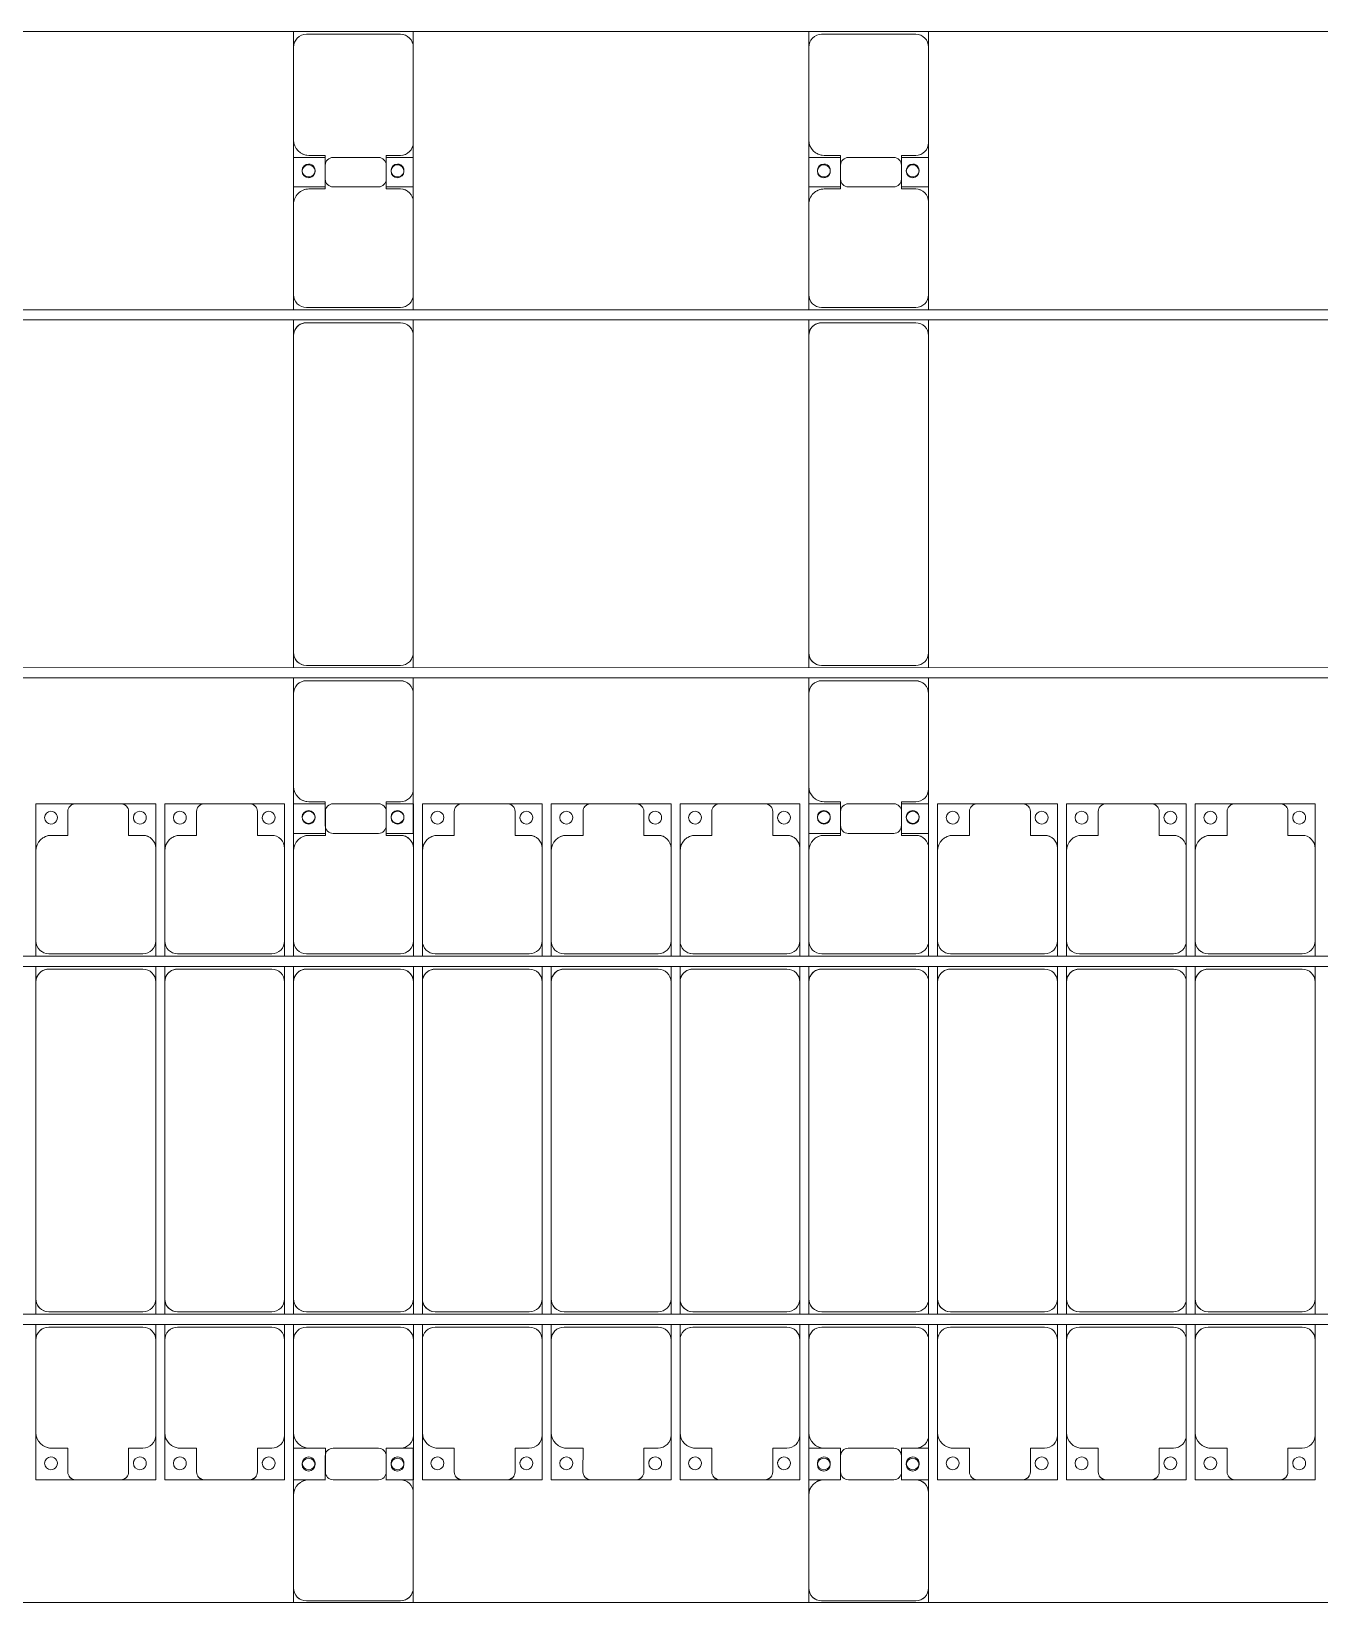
# Model space of a CAD drawing. Header units: millimetres. Extents: x -147246 to 112336, y -213734 to -86506.
# Drawn here: x -39365 to -34365, y -133335 to -127235 of the extents above; entities that cross this region are included whole.
import ezdxf

# ---------------------------------------------------------------- set-up
doc = ezdxf.new("R2010")
doc.units = ezdxf.units.MM
doc.layers.add('A-GENM', color=13, linetype='Continuous', lineweight=9)
doc.layers.add('S-BEAM', color=12, linetype='Continuous', lineweight=9)

# ---------------------------------------------------------------- blocks, each defined once
blk = doc.blocks.new('Dải phao đi lại kèm đỡ invester - DẢI PHAO ĐI LẠI-14853-BỐ TRÍ KHUNG KẾT CẤU BÈ PIN 05')
at = {"layer": 'A-GENM', "color": 7}
for p, q in [((100758.4, 1312.2), (100911.8, 1312.2)), ((100758.4, 1129.7), (100758.4, 1312.2)), ((100881.8, 1282.2), (100881.8, 1189.7)), ((101088.2, 1312.2), (100911.8, 1312.2)), ((101088.2, 1312.2), (101223.4, 1312.2)), ((101118.2, 1189.7), (101118.2, 1282.2)), ((101223.4, 1312.2), (101223.4, 1139.7)), ((101258.4, 1312.2), (101411.8, 1312.2)), ((101258.4, 1129.7), (101258.4, 1312.2)), ((101381.8, 1282.2), (101381.8, 1189.7)), ((101588.2, 1312.2), (101411.8, 1312.2)), ((101588.2, 1312.2), (101723.4, 1312.2)), ((101618.2, 1189.7), (101618.2, 1282.2)), ((101723.4, 1312.2), (101723.4, 1139.7)), ((101758.4, 1312.2), (101881.6, 1312.2)), ((101758.4, 1129.7), (101758.4, 1312.2)), ((101881.8, 1282.2), (101881.8, 1189.7)), ((102088.2, 1312.2), (101911.8, 1312.2)), ((102118, 1312.2), (102223.4, 1312.2)), ((102118.2, 1189.7), (102118.2, 1282.2)), ((102223.4, 1312.2), (102223.4, 1139.7)), ((102258.4, 1312.2), (102411.8, 1312.2)), ((102258.4, 1129.7), (102258.4, 1312.2)), ((102381.8, 1282.2), (102381.8, 1189.7)), ((102588.2, 1312.2), (102411.8, 1312.2)), ((102588.2, 1312.2), (102723.4, 1312.2)), ((102618.2, 1189.7), (102618.2, 1282.2)), ((102723.4, 1312.2), (102723.4, 1139.7)), ((102758.4, 1312.2), (102911.8, 1312.2)), ((102758.4, 1129.7), (102758.4, 1312.2)), ((102881.8, 1282.2), (102881.8, 1189.7)), ((103088.2, 1312.2), (102911.8, 1312.2)), ((103088.2, 1312.2), (103223.4, 1312.2)), ((103118.2, 1189.7), (103118.2, 1282.2)), ((103223.4, 1312.2), (103223.4, 1139.7)), ((103258.4, 1312.2), (103411.8, 1312.2)), ((103258.4, 1129.7), (103258.4, 1312.2)), ((103381.8, 1282.2), (103381.8, 1189.7)), ((103588.2, 1312.2), (103411.8, 1312.2)), ((103588.2, 1312.2), (103723.4, 1312.2)), ((103618.2, 1189.7), (103618.2, 1282.2)), ((103723.4, 1312.2), (103723.4, 1139.7)), ((103758.4, 1312.2), (103881.6, 1312.2)), ((103758.4, 1129.7), (103758.4, 1312.2)), ((103881.8, 1282.2), (103881.8, 1189.7)), ((104088.2, 1312.2), (103911.8, 1312.2)), ((104118, 1312.2), (104223.4, 1312.2)), ((104118.2, 1189.7), (104118.2, 1282.2)), ((104223.4, 1312.2), (104223.4, 1139.7)), ((104258.4, 1312.2), (104411.8, 1312.2)), ((104258.4, 1129.7), (104258.4, 1312.2)), ((104381.8, 1282.2), (104381.8, 1189.7)), ((104588.2, 1312.2), (104411.8, 1312.2)), ((104588.2, 1312.2), (104723.4, 1312.2)), ((104618.2, 1189.7), (104618.2, 1282.2)), ((104723.4, 1312.2), (104723.4, 1139.7)), ((104758.4, 1312.2), (104911.8, 1312.2)), ((104758.4, 1129.7), (104758.4, 1312.2)), ((104881.8, 1282.2), (104881.8, 1189.7)), ((105088.2, 1312.2), (104911.8, 1312.2)), ((105088.2, 1312.2), (105223.4, 1312.2)), ((105118.2, 1189.7), (105118.2, 1282.2)), ((105223.4, 1312.2), (105223.4, 1139.7)), ((105258.4, 1312.2), (105411.8, 1312.2)), ((105258.4, 1129.7), (105258.4, 1312.2)), ((105381.8, 1282.2), (105381.8, 1189.7)), ((105588.2, 1312.2), (105411.8, 1312.2)), ((105588.2, 1312.2), (105723.4, 1312.2)), ((105618.2, 1189.7), (105618.2, 1282.2)), ((105723.4, 1312.2), (105723.4, 1139.7)), ((100881.8, 1189.7), (100818.4, 1189.7)), ((101173.4, 1189.7), (101118.2, 1189.7)), ((101381.8, 1189.7), (101318.4, 1189.7)), ((101673.4, 1189.7), (101618.2, 1189.7)), ((101881.8, 1189.7), (101818.4, 1189.7)), ((102173.4, 1189.7), (102118.2, 1189.7)), ((102381.8, 1189.7), (102318.4, 1189.7)), ((102673.4, 1189.7), (102618.2, 1189.7)), ((102881.8, 1189.7), (102818.4, 1189.7)), ((103173.4, 1189.7), (103118.2, 1189.7)), ((103381.8, 1189.7), (103318.4, 1189.7)), ((103673.4, 1189.7), (103618.2, 1189.7)), ((103881.8, 1189.7), (103818.4, 1189.7)), ((104173.4, 1189.7), (104118.2, 1189.7)), ((104381.8, 1189.7), (104318.4, 1189.7)), ((104673.4, 1189.7), (104618.2, 1189.7)), ((104881.8, 1189.7), (104818.4, 1189.7)), ((105173.4, 1189.7), (105118.2, 1189.7)), ((105381.8, 1189.7), (105318.4, 1189.7)), ((105673.4, 1189.7), (105618.2, 1189.7)), ((100758.4, 1129.7), (100758.4, 779.7)), ((101223.4, 779.7), (101223.4, 1139.7)), ((101258.4, 1129.7), (101258.4, 779.7)), ((101723.4, 779.7), (101723.4, 1139.7)), ((101758.4, 1129.7), (101758.4, 779.7)), ((102223.4, 779.7), (102223.4, 1139.7)), ((102258.4, 1129.7), (102258.4, 779.7)), ((102723.4, 779.7), (102723.4, 1139.7)), ((102758.4, 1129.7), (102758.4, 779.7)), ((103223.4, 779.7), (103223.4, 1139.7)), ((103258.4, 1129.7), (103258.4, 779.7)), ((103723.4, 779.7), (103723.4, 1139.7)), ((103758.4, 1129.7), (103758.4, 779.7)), ((104223.4, 779.7), (104223.4, 1139.7)), ((104258.4, 1129.7), (104258.4, 779.7)), ((104723.4, 779.7), (104723.4, 1139.7)), ((104758.4, 1129.7), (104758.4, 779.7)), ((105223.4, 779.7), (105223.4, 1139.7)), ((105258.4, 1129.7), (105258.4, 779.7)), ((105723.4, 779.7), (105723.4, 1139.7)), ((100758.4, 720.8), (100758.4, 779.7)), ((101223.4, 779.7), (101223.4, 720.8)), ((101258.4, 720.8), (101258.4, 779.7)), ((101723.4, 779.7), (101723.4, 720.8)), ((101758.4, 720.8), (101758.4, 779.7)), ((102223.4, 779.7), (102223.4, 720.8)), ((102258.4, 720.8), (102258.4, 779.7)), ((102723.4, 779.7), (102723.4, 720.8)), ((102758.4, 720.8), (102758.4, 779.7)), ((103223.4, 779.7), (103223.4, 720.8)), ((103258.4, 720.8), (103258.4, 779.7)), ((103723.4, 779.7), (103723.4, 720.8)), ((103758.4, 720.8), (103758.4, 779.7)), ((104223.4, 779.7), (104223.4, 720.8)), ((104258.4, 720.8), (104258.4, 779.7)), ((104723.4, 779.7), (104723.4, 720.8)), ((104758.4, 720.8), (104758.4, 779.7)), ((105223.4, 779.7), (105223.4, 720.8)), ((105258.4, 720.8), (105258.4, 779.7)), ((105723.4, 779.7), (105723.4, 720.8)), ((100758.4, 620.3), (100758.4, 680.8)), ((100808.4, 729.7), (101173.4, 729.7)), ((101223.4, 680.8), (101223.4, 620.3)), ((101258.4, 620.3), (101258.4, 680.8)), ((101308.4, 729.7), (101673.4, 729.7)), ((101723.4, 680.8), (101723.4, 620.3)), ((101758.4, 620.3), (101758.4, 680.8)), ((101808.4, 729.7), (102173.4, 729.7)), ((102223.4, 680.8), (102223.4, 620.3)), ((102258.4, 620.3), (102258.4, 680.8)), ((102308.4, 729.7), (102673.4, 729.7)), ((102723.4, 680.8), (102723.4, 620.3)), ((102758.4, 620.3), (102758.4, 680.8)), ((102808.4, 729.7), (103173.4, 729.7)), ((103223.4, 680.8), (103223.4, 620.3)), ((103258.4, 620.3), (103258.4, 680.8)), ((103308.4, 729.7), (103673.4, 729.7)), ((103723.4, 680.8), (103723.4, 620.3)), ((103758.4, 620.3), (103758.4, 680.8)), ((103808.4, 729.7), (104173.4, 729.7)), ((104223.4, 680.8), (104223.4, 620.3)), ((104258.4, 620.3), (104258.4, 680.8)), ((104308.4, 729.7), (104673.4, 729.7)), ((104723.4, 680.8), (104723.4, 620.3)), ((104758.4, 620.3), (104758.4, 680.8)), ((104808.4, 729.7), (105173.4, 729.7)), ((105223.4, 680.8), (105223.4, 620.3)), ((105258.4, 620.3), (105258.4, 680.8)), ((105308.4, 729.7), (105673.4, 729.7)), ((105723.4, 680.8), (105723.4, 620.3)), ((100758.4, 620.3), (100758.4, -610.3)), ((101173.4, 670.3), (100808.4, 670.3)), ((101223.4, -610.3), (101223.4, 620.3)), ((101258.4, 620.3), (101258.4, -610.3)), ((101673.4, 670.3), (101308.4, 670.3)), ((101723.4, -610.3), (101723.4, 620.3)), ((101758.4, 620.3), (101758.4, -610.3)), ((102173.4, 670.3), (101808.4, 670.3)), ((102223.4, -610.3), (102223.4, 620.3)), ((102258.4, 620.3), (102258.4, -610.3)), ((102673.4, 670.3), (102308.4, 670.3)), ((102723.4, -610.3), (102723.4, 620.3)), ((102758.4, 620.3), (102758.4, -610.3)), ((103173.4, 670.3), (102808.4, 670.3)), ((103223.4, -610.3), (103223.4, 620.3)), ((103258.4, 620.3), (103258.4, -610.3)), ((103673.4, 670.3), (103308.4, 670.3)), ((103723.4, -610.3), (103723.4, 620.3)), ((103758.4, 620.3), (103758.4, -610.3)), ((104173.4, 670.3), (103808.4, 670.3)), ((104223.4, -610.3), (104223.4, 620.3)), ((104258.4, 620.3), (104258.4, -610.3)), ((104673.4, 670.3), (104308.4, 670.3)), ((104723.4, -610.3), (104723.4, 620.3)), ((104758.4, 620.3), (104758.4, -610.3)), ((105173.4, 670.3), (104808.4, 670.3)), ((105223.4, -610.3), (105223.4, 620.3)), ((105258.4, 620.3), (105258.4, -610.3)), ((105673.4, 670.3), (105308.4, 670.3)), ((105723.4, -610.3), (105723.4, 620.3)), ((100758.4, -669.2), (100758.4, -610.3)), ((100808.4, -660.3), (101173.4, -660.3)), ((101223.4, -610.3), (101223.4, -669.2)), ((101258.4, -669.2), (101258.4, -610.3)), ((101308.4, -660.3), (101673.4, -660.3)), ((101723.4, -610.3), (101723.4, -669.2)), ((101758.4, -669.2), (101758.4, -610.3)), ((101808.4, -660.3), (102173.4, -660.3)), ((102223.4, -610.3), (102223.4, -669.2)), ((102258.4, -669.2), (102258.4, -610.3)), ((102308.4, -660.3), (102673.4, -660.3)), ((102723.4, -610.3), (102723.4, -669.2)), ((102758.4, -669.2), (102758.4, -610.3)), ((102808.4, -660.3), (103173.4, -660.3)), ((103223.4, -610.3), (103223.4, -669.2)), ((103258.4, -669.2), (103258.4, -610.3)), ((103308.4, -660.3), (103673.4, -660.3)), ((103723.4, -610.3), (103723.4, -669.2)), ((103758.4, -669.2), (103758.4, -610.3)), ((103808.4, -660.3), (104173.4, -660.3)), ((104223.4, -610.3), (104223.4, -669.2)), ((104258.4, -669.2), (104258.4, -610.3)), ((104308.4, -660.3), (104673.4, -660.3)), ((104723.4, -610.3), (104723.4, -669.2)), ((104758.4, -669.2), (104758.4, -610.3)), ((104808.4, -660.3), (105173.4, -660.3)), ((105223.4, -610.3), (105223.4, -669.2)), ((105258.4, -669.2), (105258.4, -610.3)), ((105308.4, -660.3), (105673.4, -660.3)), ((105723.4, -610.3), (105723.4, -669.2)), ((100758.4, -769.7), (100758.4, -709.2)), ((101173.4, -719.7), (100808.4, -719.7)), ((101223.4, -709.2), (101223.4, -769.7)), ((101258.4, -769.7), (101258.4, -709.2)), ((101673.4, -719.7), (101308.4, -719.7)), ((101723.4, -709.2), (101723.4, -769.7)), ((101758.4, -769.7), (101758.4, -709.2)), ((102173.4, -719.7), (101808.4, -719.7)), ((102223.4, -709.2), (102223.4, -769.7)), ((102258.4, -769.7), (102258.4, -709.2)), ((102673.4, -719.7), (102308.4, -719.7)), ((102723.4, -709.2), (102723.4, -769.7)), ((102758.4, -769.7), (102758.4, -709.2)), ((103173.4, -719.7), (102808.4, -719.7)), ((103223.4, -709.2), (103223.4, -769.7)), ((103258.4, -769.7), (103258.4, -709.2)), ((103673.4, -719.7), (103308.4, -719.7)), ((103723.4, -709.2), (103723.4, -769.7)), ((103758.4, -769.7), (103758.4, -709.2)), ((104173.4, -719.7), (103808.4, -719.7)), ((104223.4, -709.2), (104223.4, -769.7)), ((104258.4, -769.7), (104258.4, -709.2)), ((104673.4, -719.7), (104308.4, -719.7)), ((104723.4, -709.2), (104723.4, -769.7)), ((104758.4, -769.7), (104758.4, -709.2)), ((105173.4, -719.7), (104808.4, -719.7)), ((105223.4, -709.2), (105223.4, -769.7)), ((105258.4, -769.7), (105258.4, -709.2)), ((105673.4, -719.7), (105308.4, -719.7)), ((105723.4, -709.2), (105723.4, -769.7)), ((100758.4, -769.7), (100758.4, -1129.7)), ((101223.4, -1139.7), (101223.4, -769.7)), ((101258.4, -769.7), (101258.4, -1129.7)), ((101723.4, -1139.7), (101723.4, -769.7)), ((101758.4, -769.7), (101758.4, -1129.7)), ((102223.4, -1139.7), (102223.4, -769.7)), ((102258.4, -769.7), (102258.4, -1129.7)), ((102723.4, -1139.7), (102723.4, -769.7)), ((102758.4, -769.7), (102758.4, -1129.7)), ((103223.4, -1139.7), (103223.4, -769.7)), ((103258.4, -769.7), (103258.4, -1129.7)), ((103723.4, -1139.7), (103723.4, -769.7)), ((103758.4, -769.7), (103758.4, -1129.7)), ((104223.4, -1139.7), (104223.4, -769.7)), ((104258.4, -769.7), (104258.4, -1129.7)), ((104723.4, -1139.7), (104723.4, -769.7)), ((104758.4, -769.7), (104758.4, -1129.7)), ((105223.4, -1139.7), (105223.4, -769.7)), ((105258.4, -769.7), (105258.4, -1129.7)), ((105723.4, -1139.7), (105723.4, -769.7)), ((100758.4, -1312.2), (100758.4, -1129.7)), ((101223.4, -1139.7), (101223.4, -1312.2)), ((101258.4, -1312.2), (101258.4, -1129.7)), ((101723.4, -1139.7), (101723.4, -1312.2)), ((101758.4, -1312.2), (101758.4, -1129.7)), ((102223.4, -1139.7), (102223.4, -1312.2)), ((102258.4, -1312.2), (102258.4, -1129.7)), ((102723.4, -1139.7), (102723.4, -1312.2)), ((102758.4, -1312.2), (102758.4, -1129.7)), ((103223.4, -1139.7), (103223.4, -1312.2)), ((103258.4, -1312.2), (103258.4, -1129.7)), ((103723.4, -1139.7), (103723.4, -1312.2)), ((103758.4, -1312.2), (103758.4, -1129.7)), ((104223.4, -1139.7), (104223.4, -1312.2)), ((104258.4, -1312.2), (104258.4, -1129.7)), ((104723.4, -1139.7), (104723.4, -1312.2)), ((104758.4, -1312.2), (104758.4, -1129.7)), ((105223.4, -1139.7), (105223.4, -1312.2)), ((105258.4, -1312.2), (105258.4, -1129.7)), ((105723.4, -1139.7), (105723.4, -1312.2)), ((100818.4, -1189.7), (100881.8, -1189.7)), ((100881.8, -1189.7), (100881.8, -1282.2)), ((101118.2, -1282.2), (101118.2, -1189.7)), ((101118.2, -1189.7), (101173.4, -1189.7)), ((101318.4, -1189.7), (101381.8, -1189.7)), ((101381.8, -1189.7), (101381.8, -1282.2)), ((101618.2, -1282.2), (101618.2, -1189.7)), ((101618.2, -1189.7), (101673.4, -1189.7)), ((101818.4, -1189.7), (101881.8, -1189.7)), ((101881.8, -1189.7), (101881.8, -1282.2)), ((102118.2, -1282.2), (102118.2, -1189.7)), ((102118.2, -1189.7), (102173.4, -1189.7)), ((102318.4, -1189.7), (102381.8, -1189.7)), ((102381.8, -1189.7), (102381.8, -1282.2)), ((102618.2, -1282.2), (102618.2, -1189.7)), ((102618.2, -1189.7), (102673.4, -1189.7)), ((102818.4, -1189.7), (102881.8, -1189.7)), ((102881.8, -1189.7), (102881.8, -1282.2)), ((103118.2, -1282.2), (103118.2, -1189.7)), ((103118.2, -1189.7), (103173.4, -1189.7)), ((103318.4, -1189.7), (103381.8, -1189.7)), ((103381.8, -1189.7), (103381.8, -1282.2)), ((103618.2, -1282.2), (103618.2, -1189.7)), ((103618.2, -1189.7), (103673.4, -1189.7)), ((103818.4, -1189.7), (103881.8, -1189.7)), ((103881.8, -1189.7), (103881.8, -1282.2)), ((104118.2, -1282.2), (104118.2, -1189.7)), ((104118.2, -1189.7), (104173.4, -1189.7)), ((104318.4, -1189.7), (104381.8, -1189.7)), ((104381.8, -1189.7), (104381.8, -1282.2)), ((104618.2, -1282.2), (104618.2, -1189.7)), ((104618.2, -1189.7), (104673.4, -1189.7)), ((104818.4, -1189.7), (104881.8, -1189.7)), ((104881.8, -1189.7), (104881.8, -1282.2)), ((105118.2, -1282.2), (105118.2, -1189.7)), ((105118.2, -1189.7), (105173.4, -1189.7)), ((105318.4, -1189.7), (105381.8, -1189.7)), ((105381.8, -1189.7), (105381.8, -1282.2)), ((105618.2, -1282.2), (105618.2, -1189.7)), ((105618.2, -1189.7), (105673.4, -1189.7)), ((100911.8, -1312.2), (100758.4, -1312.2)), ((100911.8, -1312.2), (101088.2, -1312.2)), ((101223.4, -1312.2), (101088.2, -1312.2)), ((101411.8, -1312.2), (101258.4, -1312.2)), ((101411.8, -1312.2), (101588.2, -1312.2)), ((101723.4, -1312.2), (101588.2, -1312.2)), ((101881.7, -1312.2), (101758.4, -1312.2)), ((101911.8, -1312.2), (102088.2, -1312.2)), ((102223.4, -1312.2), (102117.1, -1312.2)), ((102411.8, -1312.2), (102258.4, -1312.2)), ((102411.8, -1312.2), (102588.2, -1312.2)), ((102723.4, -1312.2), (102588.2, -1312.2)), ((102911.8, -1312.2), (102758.4, -1312.2)), ((102911.8, -1312.2), (103088.2, -1312.2)), ((103223.4, -1312.2), (103088.2, -1312.2)), ((103411.8, -1312.2), (103258.4, -1312.2)), ((103411.8, -1312.2), (103588.2, -1312.2)), ((103723.4, -1312.2), (103588.2, -1312.2)), ((103881.7, -1312.2), (103758.4, -1312.2)), ((103911.8, -1312.2), (104088.2, -1312.2)), ((104223.4, -1312.2), (104117.1, -1312.2)), ((104411.8, -1312.2), (104258.4, -1312.2)), ((104411.8, -1312.2), (104588.2, -1312.2)), ((104723.4, -1312.2), (104588.2, -1312.2)), ((104911.8, -1312.2), (104758.4, -1312.2)), ((104911.8, -1312.2), (105088.2, -1312.2)), ((105223.4, -1312.2), (105088.2, -1312.2)), ((105411.8, -1312.2), (105258.4, -1312.2)), ((105411.8, -1312.2), (105588.2, -1312.2)), ((105723.4, -1312.2), (105588.2, -1312.2))]:
    blk.add_line(p, q, dxfattribs=at)
for centre, radius, start, end in [((100816.8, 1258.6), 25, 90, 270), ((100816.8, 1258.6), 25, 270, 90), ((100911.8, 1282.2), 30, 90, 180), ((100911.8, 1282.2), 30, 90, 150), ((101088.2, 1282.2), 30, 0, 90), ((101088.2, 1282.2), 30, 30, 90), ((101161.8, 1258.6), 25, 90, 270), ((101161.8, 1258.6), 25, 270, 90), ((101316.8, 1258.6), 25, 90, 270), ((101316.8, 1258.6), 25, 270, 90), ((101411.8, 1282.2), 30, 90, 180), ((101411.8, 1282.2), 30, 90, 150), ((101588.2, 1282.2), 30, 0, 90), ((101588.2, 1282.2), 30, 30, 90), ((101661.8, 1258.6), 25, 90, 270), ((101661.8, 1258.6), 25, 270, 90), ((101816.8, 1258.6), 25, 90, 270), ((101816.8, 1258.6), 25, 270, 90), ((101911.8, 1282.2), 30, 90, 180), ((102088.2, 1282.2), 30, 0, 90), ((102161.8, 1258.6), 25, 90, 270), ((102161.8, 1258.6), 25, 270, 90), ((102316.8, 1258.6), 25, 90, 270), ((102316.8, 1258.6), 25, 270, 90), ((102411.8, 1282.2), 30, 90, 180), ((102411.8, 1282.2), 30, 90, 150), ((102588.2, 1282.2), 30, 0, 90), ((102588.2, 1282.2), 30, 30, 90), ((102661.8, 1258.6), 25, 90, 270), ((102661.8, 1258.6), 25, 270, 90), ((102816.8, 1258.6), 25, 90, 270), ((102816.8, 1258.6), 25, 270, 90), ((102911.8, 1282.2), 30, 90, 180), ((102911.8, 1282.2), 30, 90, 150), ((103088.2, 1282.2), 30, 0, 90), ((103088.2, 1282.2), 30, 30, 90), ((103161.8, 1258.6), 25, 90, 270), ((103161.8, 1258.6), 25, 270, 90), ((103316.8, 1258.6), 25, 90, 270), ((103316.8, 1258.6), 25, 270, 90), ((103411.8, 1282.2), 30, 90, 180), ((103411.8, 1282.2), 30, 90, 150), ((103588.2, 1282.2), 30, 0, 90), ((103588.2, 1282.2), 30, 30, 90), ((103661.8, 1258.6), 25, 90, 270), ((103661.8, 1258.6), 25, 270, 90), ((103816.8, 1258.6), 25, 90, 270), ((103816.8, 1258.6), 25, 270, 90), ((103911.8, 1282.2), 30, 90, 180), ((104088.2, 1282.2), 30, 0, 90), ((104161.8, 1258.6), 25, 90, 270), ((104161.8, 1258.6), 25, 270, 90), ((104316.8, 1258.6), 25, 90, 270), ((104316.8, 1258.6), 25, 270, 90), ((104411.8, 1282.2), 30, 90, 180), ((104411.8, 1282.2), 30, 90, 150), ((104588.2, 1282.2), 30, 0, 90), ((104588.2, 1282.2), 30, 30, 90), ((104661.8, 1258.6), 25, 90, 270), ((104661.8, 1258.6), 25, 270, 90), ((104816.8, 1258.6), 25, 90, 270), ((104816.8, 1258.6), 25, 270, 90), ((104911.8, 1282.2), 30, 90, 180), ((104911.8, 1282.2), 30, 90, 150), ((105088.2, 1282.2), 30, 0, 90), ((105088.2, 1282.2), 30, 30, 90), ((105161.8, 1258.6), 25, 90, 270), ((105161.8, 1258.6), 25, 270, 90), ((105316.8, 1258.6), 25, 90, 270), ((105316.8, 1258.6), 25, 270, 90), ((105411.8, 1282.2), 30, 90, 180), ((105411.8, 1282.2), 30, 90, 150), ((105588.2, 1282.2), 30, 0, 90), ((105588.2, 1282.2), 30, 30, 90), ((105661.8, 1258.6), 25, 90, 270), ((105661.8, 1258.6), 25, 270, 90), ((101161.8, 1258.6), 25, 180, 195), ((101661.8, 1258.6), 25, 180, 195), ((102661.8, 1258.6), 25, 180, 195), ((103161.8, 1258.6), 25, 180, 195), ((103661.8, 1258.6), 25, 180, 195), ((104661.8, 1258.6), 25, 180, 195), ((105161.8, 1258.6), 25, 180, 195), ((105661.8, 1258.6), 25, 180, 195), ((100818.4, 1129.7), 60, 90, 180), ((100818.4, 1129.7), 60, 90, 120), ((101173.4, 1139.7), 50, 0, 90), ((101173.4, 1139.7), 50, 45, 90), ((101318.4, 1129.7), 60, 90, 180), ((101318.4, 1129.7), 60, 90, 120), ((101673.4, 1139.7), 50, 360, 90), ((101673.4, 1139.7), 50, 45, 90), ((101818.4, 1129.7), 60, 90, 180), ((101818.4, 1129.7), 60, 90, 120), ((102173.4, 1139.7), 50, 0, 90), ((102173.4, 1139.7), 50, 45, 90), ((102318.4, 1129.7), 60, 90, 180), ((102318.4, 1129.7), 60, 90, 120), ((102673.4, 1139.7), 50, 0, 90), ((102673.4, 1139.7), 50, 45, 90), ((102818.4, 1129.7), 60, 90, 180), ((102818.4, 1129.7), 60, 90, 120), ((103173.4, 1139.7), 50, 0, 90), ((103173.4, 1139.7), 50, 45, 90), ((103318.4, 1129.7), 60, 90, 180), ((103318.4, 1129.7), 60, 90, 120), ((103673.4, 1139.7), 50, 0, 90), ((103673.4, 1139.7), 50, 45, 90), ((103818.4, 1129.7), 60, 90, 180), ((103818.4, 1129.7), 60, 90, 120), ((104173.4, 1139.7), 50, 0, 90), ((104173.4, 1139.7), 50, 45, 90), ((104318.4, 1129.7), 60, 90, 180), ((104318.4, 1129.7), 60, 90, 120), ((104673.4, 1139.7), 50, 0, 90), ((104673.4, 1139.7), 50, 45, 90), ((104818.4, 1129.7), 60, 90, 180), ((104818.4, 1129.7), 60, 90, 120), ((105173.4, 1139.7), 50, 0, 90), ((105173.4, 1139.7), 50, 45, 90), ((105318.4, 1129.7), 60, 90, 180), ((105318.4, 1129.7), 60, 90, 120), ((105673.4, 1139.7), 50, 360, 90), ((105673.4, 1139.7), 50, 45, 90), ((100808.4, 779.7), 50, 180, 270), ((100808.4, 779.7), 50, 225, 270), ((101173.4, 779.7), 50, 270, 0), ((101173.4, 779.7), 50, 270, 315), ((101308.4, 779.7), 50, 180, 270), ((101308.4, 779.7), 50, 225, 270), ((101673.4, 779.7), 50, 270, 0), ((101673.4, 779.7), 50, 270, 315), ((101808.4, 779.7), 50, 180, 270), ((101808.4, 779.7), 50, 225, 270), ((102173.4, 779.7), 50, 270, 360), ((102173.4, 779.7), 50, 270, 315), ((102308.4, 779.7), 50, 180, 270), ((102308.4, 779.7), 50, 225, 270), ((102673.4, 779.7), 50, 270, 0), ((102673.4, 779.7), 50, 270, 315), ((102808.4, 779.7), 50, 180, 270), ((102808.4, 779.7), 50, 225, 270), ((103173.4, 779.7), 50, 270, 0), ((103173.4, 779.7), 50, 270, 315), ((103308.4, 779.7), 50, 180, 270), ((103308.4, 779.7), 50, 225, 270), ((103673.4, 779.7), 50, 270, 0), ((103673.4, 779.7), 50, 270, 315), ((103808.4, 779.7), 50, 180, 270), ((103808.4, 779.7), 50, 225, 270), ((104173.4, 779.7), 50, 270, 0), ((104173.4, 779.7), 50, 270, 315), ((104308.4, 779.7), 50, 180, 270), ((104308.4, 779.7), 50, 225, 270), ((104673.4, 779.7), 50, 270, 0), ((104673.4, 779.7), 50, 270, 315), ((104808.4, 779.7), 50, 180, 270), ((104808.4, 779.7), 50, 225, 270), ((105173.4, 779.7), 50, 270, 360), ((105173.4, 779.7), 50, 270, 315), ((105308.4, 779.7), 50, 180, 270), ((105308.4, 779.7), 50, 225, 270), ((105673.4, 779.7), 50, 270, 0), ((105673.4, 779.7), 50, 270, 315), ((100808.4, 620.3), 50, 90, 180), ((100808.4, 620.3), 50, 90, 165), ((101173.4, 620.3), 50, 0, 90), ((101173.4, 620.3), 50, 0, 90), ((101308.4, 620.3), 50, 90, 180), ((101308.4, 620.3), 50, 90, 165), ((101673.4, 620.3), 50, 0, 90), ((101673.4, 620.3), 50, 0, 90), ((101808.4, 620.3), 50, 90, 180), ((101808.4, 620.3), 50, 90, 165), ((102173.4, 620.3), 50, 0, 90), ((102173.4, 620.3), 50, 45, 90), ((102173.4, 620.3), 50, 0, 41.86263), ((102308.4, 620.3), 50, 90, 180), ((102308.4, 620.3), 50, 90, 165), ((102673.4, 620.3), 50, 0, 90), ((102673.4, 620.3), 50, 0, 90), ((102808.4, 620.3), 50, 90, 180), ((102808.4, 620.3), 50, 90, 165), ((103173.4, 620.3), 50, 0, 90), ((103173.4, 620.3), 50, 0, 90), ((103308.4, 620.3), 50, 90, 180), ((103308.4, 620.3), 50, 90, 165), ((103673.4, 620.3), 50, 0, 90), ((103673.4, 620.3), 50, 0, 90), ((103808.4, 620.3), 50, 90, 180), ((103808.4, 620.3), 50, 90, 165), ((104173.4, 620.3), 50, 0, 90), ((104173.4, 620.3), 50, 0, 90), ((104308.4, 620.3), 50, 90, 180), ((104308.4, 620.3), 50, 90, 165), ((104673.4, 620.3), 50, 0, 90), ((104673.4, 620.3), 50, 0, 90), ((104808.4, 620.3), 50, 90, 180), ((104808.4, 620.3), 50, 90, 165), ((105173.4, 620.3), 50, 0, 90), ((105173.4, 620.3), 50, 0, 90), ((105308.4, 620.3), 50, 90, 180), ((105308.4, 620.3), 50, 90, 165), ((105673.4, 620.3), 50, 0, 90), ((105673.4, 620.3), 50, 0, 90), ((100808.4, -610.3), 50, 180, 270), ((100808.4, -610.3), 50, 180, 255), ((101173.4, -610.3), 50, 270, 360), ((101173.4, -610.3), 50, 315, 360), ((101308.4, -610.3), 50, 180, 270), ((101308.4, -610.3), 50, 180, 255), ((101673.4, -610.3), 50, 270, 0), ((101673.4, -610.3), 50, 315, 0), ((101808.4, -610.3), 50, 180, 270), ((101808.4, -610.3), 50, 180, 255), ((102173.4, -610.3), 50, 270, 0), ((102173.4, -610.3), 50, 318.14715, 0), ((102308.4, -610.3), 50, 180, 270), ((102308.4, -610.3), 50, 180, 255), ((102673.4, -610.3), 50, 270, 360), ((102673.4, -610.3), 50, 315, 360), ((102808.4, -610.3), 50, 180, 270), ((102808.4, -610.3), 50, 180, 255), ((103173.4, -610.3), 50, 270, 360), ((103173.4, -610.3), 50, 315, 0), ((103308.4, -610.3), 50, 180, 270), ((103308.4, -610.3), 50, 180, 255), ((103673.4, -610.3), 50, 270, 0), ((103673.4, -610.3), 50, 315, 0), ((103808.4, -610.3), 50, 180, 270), ((103808.4, -610.3), 50, 180, 255), ((104173.4, -610.3), 50, 270, 360), ((104173.4, -610.3), 50, 315, 360), ((104308.4, -610.3), 50, 180, 270), ((104308.4, -610.3), 50, 180, 255), ((104673.4, -610.3), 50, 270, 0), ((104673.4, -610.3), 50, 315, 0), ((104808.4, -610.3), 50, 180, 270), ((104808.4, -610.3), 50, 180, 255), ((105173.4, -610.3), 50, 270, 360), ((105173.4, -610.3), 50, 315, 0), ((105308.4, -610.3), 50, 180, 270), ((105308.4, -610.3), 50, 180, 255), ((105673.4, -610.3), 50, 270, 360), ((105673.4, -610.3), 50, 315, 360), ((100808.4, -769.7), 50, 90, 180), ((100808.4, -769.7), 50, 90, 135), ((101173.4, -769.7), 50, 0, 90), ((101173.4, -769.7), 50, 45, 90), ((101308.4, -769.7), 50, 90, 180), ((101308.4, -769.7), 50, 90, 135), ((101673.4, -769.7), 50, 0, 90), ((101673.4, -769.7), 50, 45, 90), ((101808.4, -769.7), 50, 90, 180), ((101808.4, -769.7), 50, 90, 135), ((102173.4, -769.7), 50, 0, 90), ((102173.4, -769.7), 50, 45, 90), ((102308.4, -769.7), 50, 90, 180), ((102308.4, -769.7), 50, 90, 135), ((102673.4, -769.7), 50, 360, 90), ((102673.4, -769.7), 50, 45, 90), ((102808.4, -769.7), 50, 90, 180), ((102808.4, -769.7), 50, 90, 135), ((103173.4, -769.7), 50, 360, 90), ((103173.4, -769.7), 50, 45, 90), ((103308.4, -769.7), 50, 90, 180), ((103308.4, -769.7), 50, 90, 135), ((103673.4, -769.7), 50, 0, 90), ((103673.4, -769.7), 50, 45, 90), ((103808.4, -769.7), 50, 90, 180), ((103808.4, -769.7), 50, 90, 135), ((104173.4, -769.7), 50, 360, 90), ((104173.4, -769.7), 50, 45, 90), ((104308.4, -769.7), 50, 90, 180), ((104308.4, -769.7), 50, 90, 135), ((104673.4, -769.7), 50, 360, 90), ((104673.4, -769.7), 50, 45, 90), ((104808.4, -769.7), 50, 90, 180), ((104808.4, -769.7), 50, 90, 135), ((105173.4, -769.7), 50, 0, 90), ((105173.4, -769.7), 50, 45, 90), ((105308.4, -769.7), 50, 90, 180), ((105308.4, -769.7), 50, 90, 135), ((105673.4, -769.7), 50, 0, 90), ((105673.4, -769.7), 50, 45, 90), ((100818.4, -1129.7), 60, 180, 270), ((101173.4, -1139.7), 50, 270, 360), ((101318.4, -1129.7), 60, 180, 270), ((101673.4, -1139.7), 50, 270, 360), ((101818.4, -1129.7), 60, 180, 270), ((102173.4, -1139.7), 50, 270, 0), ((102318.4, -1129.7), 60, 180, 270), ((102673.4, -1139.7), 50, 270, 360), ((102818.4, -1129.7), 60, 180, 270), ((103173.4, -1139.7), 50, 270, 0), ((103318.4, -1129.7), 60, 180, 270), ((103673.4, -1139.7), 50, 270, 360), ((103818.4, -1129.7), 60, 180, 270), ((104173.4, -1139.7), 50, 270, 0), ((104318.4, -1129.7), 60, 180, 270), ((104673.4, -1139.7), 50, 270, 360), ((104818.4, -1129.7), 60, 180, 270), ((105173.4, -1139.7), 50, 270, 360), ((105318.4, -1129.7), 60, 180, 270), ((105673.4, -1139.7), 50, 270, 360), ((100818.4, -1129.7), 60, 240, 270), ((101173.4, -1139.7), 50, 270, 315), ((101318.4, -1129.7), 60, 240, 270), ((101673.4, -1139.7), 50, 270, 315), ((101818.4, -1129.7), 60, 240, 270), ((102173.4, -1139.7), 50, 270, 315), ((102318.4, -1129.7), 60, 240, 270), ((102673.4, -1139.7), 50, 270, 315), ((102818.4, -1129.7), 60, 240, 270), ((103173.4, -1139.7), 50, 270, 315), ((103318.4, -1129.7), 60, 240, 270), ((103673.4, -1139.7), 50, 270, 315), ((103818.4, -1129.7), 60, 240, 270), ((104173.4, -1139.7), 50, 270, 315), ((104318.4, -1129.7), 60, 240, 270), ((104673.4, -1139.7), 50, 270, 315), ((104818.4, -1129.7), 60, 240, 270), ((105173.4, -1139.7), 50, 270, 315), ((105318.4, -1129.7), 60, 240, 270), ((105673.4, -1139.7), 50, 270, 315), ((100816.8, -1248.6), 25, 90, 270), ((100816.8, -1248.6), 25, 270, 90), ((101161.8, -1248.6), 25, 90, 270), ((101161.8, -1248.6), 25, 165, 180), ((101161.8, -1248.6), 25, 270, 90), ((101316.8, -1248.6), 25, 90, 270), ((101316.8, -1248.6), 25, 270, 90), ((101661.8, -1248.6), 25, 90, 270), ((101661.8, -1248.6), 25, 165, 180), ((101661.8, -1248.6), 25, 270, 90), ((101816.8, -1248.6), 25, 90, 270), ((101816.8, -1248.6), 25, 270, 90), ((102161.8, -1248.6), 25, 90, 270), ((102161.8, -1248.6), 25, 270, 90), ((102316.8, -1248.6), 25, 90, 270), ((102316.8, -1248.6), 25, 270, 90), ((102661.8, -1248.6), 25, 90, 270), ((102661.8, -1248.6), 25, 165, 180), ((102661.8, -1248.6), 25, 270, 90), ((102816.8, -1248.6), 25, 90, 270), ((102816.8, -1248.6), 25, 270, 90), ((103161.8, -1248.6), 25, 90, 270), ((103161.8, -1248.6), 25, 165, 180), ((103161.8, -1248.6), 25, 270, 90), ((103316.8, -1248.6), 25, 90, 270), ((103316.8, -1248.6), 25, 270, 90), ((103661.8, -1248.6), 25, 90, 270), ((103661.8, -1248.6), 25, 165, 180), ((103661.8, -1248.6), 25, 270, 90), ((103816.8, -1248.6), 25, 90, 270), ((103816.8, -1248.6), 25, 270, 90), ((104161.8, -1248.6), 25, 90, 270), ((104161.8, -1248.6), 25, 270, 90), ((104316.8, -1248.6), 25, 90, 270), ((104316.8, -1248.6), 25, 270, 90), ((104661.8, -1248.6), 25, 90, 270), ((104661.8, -1248.6), 25, 165, 180), ((104661.8, -1248.6), 25, 270, 90), ((104816.8, -1248.6), 25, 90, 270), ((104816.8, -1248.6), 25, 270, 90), ((105161.8, -1248.6), 25, 90, 270), ((105161.8, -1248.6), 25, 165, 180), ((105161.8, -1248.6), 25, 270, 90), ((105316.8, -1248.6), 25, 90, 270), ((105316.8, -1248.6), 25, 270, 90), ((105661.8, -1248.6), 25, 90, 270), ((105661.8, -1248.6), 25, 165, 180), ((105661.8, -1248.6), 25, 270, 90), ((100911.8, -1282.2), 30, 180, 270), ((100911.8, -1282.2), 30, 210, 270), ((101088.2, -1282.2), 30, 270, 0), ((101088.2, -1282.2), 30, 270, 330), ((101411.8, -1282.2), 30, 180, 270), ((101411.8, -1282.2), 30, 210, 270), ((101588.2, -1282.2), 30, 270, 360), ((101588.2, -1282.2), 30, 270, 330), ((101911.8, -1282.2), 30, 180, 270), ((102088.2, -1282.2), 30, 270, 360), ((102411.8, -1282.2), 30, 180, 270), ((102411.8, -1282.2), 30, 210, 270), ((102588.2, -1282.2), 30, 270, 360), ((102588.2, -1282.2), 30, 270, 330), ((102911.8, -1282.2), 30, 180, 270), ((102911.8, -1282.2), 30, 210, 270), ((103088.2, -1282.2), 30, 270, 360), ((103088.2, -1282.2), 30, 270, 330), ((103411.8, -1282.2), 30, 180, 270), ((103411.8, -1282.2), 30, 210, 270), ((103588.2, -1282.2), 30, 270, 360), ((103588.2, -1282.2), 30, 270, 330), ((103911.8, -1282.2), 30, 180, 270), ((104088.2, -1282.2), 30, 270, 0), ((104411.8, -1282.2), 30, 180, 270), ((104411.8, -1282.2), 30, 210, 270), ((104588.2, -1282.2), 30, 270, 360), ((104588.2, -1282.2), 30, 270, 330), ((104911.8, -1282.2), 30, 180, 270), ((104911.8, -1282.2), 30, 210, 270), ((105088.2, -1282.2), 30, 270, 360), ((105088.2, -1282.2), 30, 270, 330), ((105411.8, -1282.2), 30, 180, 270), ((105411.8, -1282.2), 30, 210, 270), ((105588.2, -1282.2), 30, 270, 360), ((105588.2, -1282.2), 30, 270, 330)]:
    blk.add_arc(centre, radius, start, end, dxfattribs=at)
blk = doc.blocks.new('Dầm C52 - Dầm C52-18774-BỐ TRÍ KHUNG KẾT CẤU BÈ PIN 05')
at = {"layer": 'S-BEAM', "color": 1}
for p, q in [((-74474.3, 20), (74474.3, 20)), ((74474.3, -20), (-74474.3, -20))]:
    blk.add_line(p, q, dxfattribs=at)
blk = doc.blocks.new('Dầm C52 - Dầm C52-18775-BỐ TRÍ KHUNG KẾT CẤU BÈ PIN 05')
at = {"layer": 'S-BEAM', "color": 1}
for p, q in [((-74474.3, 20), (74474.3, 20)), ((74474.3, -20), (-74474.3, -20))]:
    blk.add_line(p, q, dxfattribs=at)
blk = doc.blocks.new('Dầm C52 - Dầm C52-18776-BỐ TRÍ KHUNG KẾT CẤU BÈ PIN 05')
at = {"layer": 'S-BEAM', "color": 1}
for p, q in [((-74474.3, 20), (74474.3, 20)), ((74474.3, -20), (-74474.3, -20))]:
    blk.add_line(p, q, dxfattribs=at)
blk = doc.blocks.new('Dai phao do pin - DẢI PHAO ĐỠ PIN-V30-BỐ TRÍ KHUNG KẾT CẤU BÈ PIN 05')
at = {"layer": 'A-GENM', "color": 7}
for p, q in [((68483.2, 241.6), (68539.7, 241.6)), ((68489.7, 191.6), (68489.7, -173.4)), ((68899.7, 241.6), (68539.7, 241.6)), ((68899.7, 241.6), (69082.2, 241.6)), ((69082.2, 241.6), (69082.2, 117.9)), ((68959.7, 118.2), (68959.7, 181.6)), ((69052.2, 118.2), (68959.7, 118.2)), ((69082.2, -88.2), (69082.2, 88.2)), ((68959.7, -173.4), (68959.7, -118.2)), ((68959.7, -118.2), (69052.2, -118.2)), ((69082.2, -117.5), (69082.2, -223.4)), ((68539.7, -223.4), (68483.2, -223.4)), ((68539.7, -223.4), (68909.7, -223.4)), ((69082.2, -223.4), (68909.7, -223.4))]:
    blk.add_line(p, q, dxfattribs=at)
for centre, radius, start, end in [((68539.7, 191.6), 50, 90, 180), ((68539.7, 191.6), 50, 135, 180), ((68899.7, 181.6), 60, 0, 90), ((68899.7, 181.6), 60, 0, 30), ((69018.6, 183.2), 25, 0, 180), ((69018.6, 183.2), 25, 180, 0), ((69052.2, 88.2), 30, 0, 90), ((69052.2, -88.2), 30, 270, 0), ((68539.7, -173.4), 50, 180, 270), ((68539.7, -173.4), 50, 180, 225), ((68909.7, -173.4), 50, 270, 360), ((68909.7, -173.4), 50, 315, 360), ((69018.6, -161.8), 25, 0, 180), ((69018.6, -161.8), 25, 180, 0)]:
    blk.add_arc(centre, radius, start, end, dxfattribs=at)
blk = doc.blocks.new('Dai phao do pin - DẢI PHAO ĐỠ PIN-V31-BỐ TRÍ KHUNG KẾT CẤU BÈ PIN 05')
at = {"layer": 'A-GENM', "color": 7}
for p, q in [((68483.2, 241.6), (68539.7, 241.6)), ((68489.7, 191.6), (68489.7, -173.4)), ((68899.7, 241.6), (68539.7, 241.6)), ((68899.7, 241.6), (69082.2, 241.6)), ((69082.2, 241.6), (69082.2, 117.9)), ((68959.7, 118.2), (68959.7, 181.6)), ((69052.2, 118.2), (68959.7, 118.2)), ((69082.2, -88.2), (69082.2, 88.2)), ((68959.7, -173.4), (68959.7, -118.2)), ((68959.7, -118.2), (69052.2, -118.2)), ((69082.2, -117.5), (69082.2, -223.4)), ((68539.7, -223.4), (68483.2, -223.4)), ((68539.7, -223.4), (68909.7, -223.4)), ((69082.2, -223.4), (68909.7, -223.4))]:
    blk.add_line(p, q, dxfattribs=at)
for centre, radius, start, end in [((68539.7, 191.6), 50, 90, 180), ((68539.7, 191.6), 50, 135, 180), ((68899.7, 181.6), 60, 0, 90), ((68899.7, 181.6), 60, 0, 30), ((69018.6, 183.2), 25, 0, 180), ((69018.6, 183.2), 25, 180, 0), ((69052.2, 88.2), 30, 0, 90), ((69052.2, -88.2), 30, 270, 0), ((68539.7, -173.4), 50, 180, 270), ((68539.7, -173.4), 50, 180, 225), ((68909.7, -173.4), 50, 270, 360), ((68909.7, -173.4), 50, 315, 360), ((69018.6, -161.8), 25, 0, 180), ((69018.6, -161.8), 25, 180, 0)]:
    blk.add_arc(centre, radius, start, end, dxfattribs=at)
blk = doc.blocks.new('Dai phao do pin - DẢI PHAO ĐỠ PIN-V54-BỐ TRÍ KHUNG KẾT CẤU BÈ PIN 05')
at = {"layer": 'A-GENM', "color": 7}
for p, q in [((30828.9, 223.4), (30889.7, 223.4)), ((31259.7, 223.4), (30889.7, 223.4)), ((31259.7, 223.4), (31432.2, 223.4)), ((31317.8, 223.4), (31490.3, 223.4)), ((31317.8, 118.2), (31317.8, 223.4)), ((31432.2, 223.4), (31432.2, 118.2)), ((31850.3, 223.4), (31490.3, 223.4)), ((31850.3, 223.4), (31908.9, 223.4)), ((31948.9, 223.4), (32009.7, 223.4)), ((33240.3, 223.4), (32009.7, 223.4)), ((33240.3, 223.4), (33298.9, 223.4)), ((33338.9, 223.4), (33399.7, 223.4)), ((33769.7, 223.4), (33399.7, 223.4)), ((33769.7, 223.4), (33942.2, 223.4)), ((33942.2, 223.4), (33942.2, 118.4)), ((30839.7, 173.4), (30839.7, -191.6)), ((31309.7, 118.2), (31309.7, 173.4)), ((31440.3, 173.4), (31440.3, 118.2)), ((31900.3, -191.6), (31900.3, 173.4)), ((31959.7, 173.4), (31959.7, -191.6)), ((33290.3, -191.6), (33290.3, 173.4)), ((33349.7, 173.4), (33349.7, -191.6)), ((33819.7, 118.2), (33819.7, 173.4)), ((31402.2, 118.2), (31309.7, 118.2)), ((31317.8, 88.2), (31317.8, -88.2)), ((31440.3, 118.2), (31347.8, 118.2)), ((31432.2, -88.2), (31432.2, 88.2)), ((33912.2, 118.2), (33819.7, 118.2)), ((33942.2, -88.2), (33942.2, 88.2)), ((31309.7, -181.6), (31309.7, -118.2)), ((31309.7, -118.2), (31402.2, -118.2)), ((31317.8, -241.6), (31317.8, -118.2)), ((31347.8, -118.2), (31440.3, -118.2)), ((31432.2, -118.2), (31432.2, -241.6)), ((31440.3, -118.2), (31440.3, -181.6)), ((33819.7, -181.6), (33819.7, -118.2)), ((33819.7, -118.2), (33912.2, -118.2)), ((33942.2, -118), (33942.2, -241.6)), ((30889.7, -241.6), (30828.9, -241.6)), ((30889.7, -241.6), (31249.7, -241.6)), ((31432.2, -241.6), (31249.7, -241.6)), ((31500.3, -241.6), (31317.8, -241.6)), ((31500.3, -241.6), (31850.3, -241.6)), ((31908.9, -241.6), (31850.3, -241.6)), ((32009.7, -241.6), (31948.9, -241.6)), ((32009.7, -241.6), (33240.3, -241.6)), ((33298.9, -241.6), (33240.3, -241.6)), ((33399.7, -241.6), (33338.9, -241.6)), ((33399.7, -241.6), (33759.7, -241.6)), ((33942.2, -241.6), (33759.7, -241.6))]:
    blk.add_line(p, q, dxfattribs=at)
for centre, radius, start, end in [((30889.7, 173.4), 50, 90, 180), ((30889.7, 173.4), 50, 135, 180), ((31259.7, 173.4), 50, 0, 90), ((31259.7, 173.4), 50, 0, 45), ((31368.6, 161.8), 25, 360, 180), ((31371.4, 161.8), 25, 0, 180), ((31490.3, 173.4), 50, 90, 180), ((31490.3, 173.4), 50, 135, 180), ((31850.3, 173.4), 50, 0, 90), ((31850.3, 173.4), 50, 0, 45), ((32009.7, 173.4), 50, 90, 180), ((32009.7, 173.4), 50, 135, 180), ((32009.7, 173.4), 50, 90, 131.48254), ((33240.3, 173.4), 50, 0, 90), ((33240.3, 173.4), 50, 48.52724, 90), ((33399.7, 173.4), 50, 90, 180), ((33399.7, 173.4), 50, 135, 180), ((33769.7, 173.4), 50, 360, 90), ((33769.7, 173.4), 50, 360, 45), ((33878.6, 161.8), 25, 360, 180), ((31368.6, 161.8), 25, 180, 360), ((31371.4, 161.8), 25, 180, 0), ((33878.6, 161.8), 25, 180, 360), ((31347.8, 88.2), 30, 90, 180), ((31402.2, 88.2), 30, 0, 90), ((33912.2, 88.2), 30, 0, 90), ((31347.8, -88.2), 30, 180, 270), ((31402.2, -88.2), 30, 270, 0), ((33912.2, -88.2), 30, 270, 0), ((31249.7, -181.6), 60, 270, 360), ((31249.7, -181.6), 60, 330, 0), ((31368.6, -183.2), 25, 360, 180), ((31371.4, -183.2), 25, 360, 180), ((31500.3, -181.6), 60, 180, 270), ((31500.3, -181.6), 60, 180, 210), ((33759.7, -181.6), 60, 270, 360), ((33759.7, -181.6), 60, 330, 360), ((33878.6, -183.2), 25, 0, 180), ((30889.7, -191.6), 50, 180, 270), ((30889.7, -191.6), 50, 180, 225), ((31368.6, -183.2), 25, 180, 360), ((31371.4, -183.2), 25, 180, 360), ((31850.3, -191.6), 50, 270, 360), ((31850.3, -191.6), 50, 315, 0), ((32009.7, -191.6), 50, 180, 270), ((32009.7, -191.6), 50, 180, 255), ((33240.3, -191.6), 50, 270, 0), ((33240.3, -191.6), 50, 270, 345), ((33399.7, -191.6), 50, 180, 270), ((33399.7, -191.6), 50, 180, 225), ((33878.6, -183.2), 25, 180, 0)]:
    blk.add_arc(centre, radius, start, end, dxfattribs=at)
blk = doc.blocks.new('Dai phao do pin - DẢI PHAO ĐỠ PIN-V55-BỐ TRÍ KHUNG KẾT CẤU BÈ PIN 05')
at = {"layer": 'A-GENM', "color": 7}
for p, q in [((30828.9, 223.4), (30889.7, 223.4)), ((31259.7, 223.4), (30889.7, 223.4)), ((31259.7, 223.4), (31432.2, 223.4)), ((31317.8, 223.4), (31490.3, 223.4)), ((31317.8, 118.2), (31317.8, 223.4)), ((31432.2, 223.4), (31432.2, 118.2)), ((31850.3, 223.4), (31490.3, 223.4)), ((31850.3, 223.4), (31908.9, 223.4)), ((31948.9, 223.4), (32009.7, 223.4)), ((33240.3, 223.4), (32009.7, 223.4)), ((33240.3, 223.4), (33298.9, 223.4)), ((33338.9, 223.4), (33399.7, 223.4)), ((33769.7, 223.4), (33399.7, 223.4)), ((33769.7, 223.4), (33942.2, 223.4)), ((33942.2, 223.4), (33942.2, 118.4)), ((30839.7, 173.4), (30839.7, -191.6)), ((31309.7, 118.2), (31309.7, 173.4)), ((31440.3, 173.4), (31440.3, 118.2)), ((31900.3, -191.6), (31900.3, 173.4)), ((31959.7, 173.4), (31959.7, -191.6)), ((33290.3, -191.6), (33290.3, 173.4)), ((33349.7, 173.4), (33349.7, -191.6)), ((33819.7, 118.2), (33819.7, 173.4)), ((31402.2, 118.2), (31309.7, 118.2)), ((31317.8, 88.2), (31317.8, -88.2)), ((31440.3, 118.2), (31347.8, 118.2)), ((31432.2, -88.2), (31432.2, 88.2)), ((33912.2, 118.2), (33819.7, 118.2)), ((33942.2, -88.2), (33942.2, 88.2)), ((31309.7, -181.6), (31309.7, -118.2)), ((31309.7, -118.2), (31402.2, -118.2)), ((31317.8, -241.6), (31317.8, -118.2)), ((31347.8, -118.2), (31440.3, -118.2)), ((31432.2, -118.2), (31432.2, -241.6)), ((31440.3, -118.2), (31440.3, -181.6)), ((33819.7, -181.6), (33819.7, -118.2)), ((33819.7, -118.2), (33912.2, -118.2)), ((33942.2, -118), (33942.2, -241.6)), ((30889.7, -241.6), (30828.9, -241.6)), ((30889.7, -241.6), (31249.7, -241.6)), ((31432.2, -241.6), (31249.7, -241.6)), ((31500.3, -241.6), (31317.8, -241.6)), ((31500.3, -241.6), (31850.3, -241.6)), ((31908.9, -241.6), (31850.3, -241.6)), ((32009.7, -241.6), (31948.9, -241.6)), ((32009.7, -241.6), (33240.3, -241.6)), ((33298.9, -241.6), (33240.3, -241.6)), ((33399.7, -241.6), (33338.9, -241.6)), ((33399.7, -241.6), (33759.7, -241.6)), ((33942.2, -241.6), (33759.7, -241.6))]:
    blk.add_line(p, q, dxfattribs=at)
for centre, radius, start, end in [((30889.7, 173.4), 50, 90, 180), ((30889.7, 173.4), 50, 135, 180), ((31259.7, 173.4), 50, 0, 90), ((31259.7, 173.4), 50, 0, 45), ((31368.6, 161.8), 25, 360, 180), ((31371.4, 161.8), 25, 0, 180), ((31490.3, 173.4), 50, 90, 180), ((31490.3, 173.4), 50, 135, 180), ((31850.3, 173.4), 50, 0, 90), ((31850.3, 173.4), 50, 0, 45), ((32009.7, 173.4), 50, 90, 180), ((32009.7, 173.4), 50, 90, 180), ((33240.3, 173.4), 50, 0, 90), ((33240.3, 173.4), 50, 45, 90), ((33399.7, 173.4), 50, 90, 180), ((33399.7, 173.4), 50, 135, 180), ((33769.7, 173.4), 50, 360, 90), ((33769.7, 173.4), 50, 360, 45), ((33878.6, 161.8), 25, 360, 180), ((31368.6, 161.8), 25, 180, 360), ((31371.4, 161.8), 25, 180, 0), ((33878.6, 161.8), 25, 180, 360), ((31347.8, 88.2), 30, 90, 180), ((31402.2, 88.2), 30, 0, 90), ((33912.2, 88.2), 30, 0, 90), ((31347.8, -88.2), 30, 180, 270), ((31402.2, -88.2), 30, 270, 0), ((33912.2, -88.2), 30, 270, 0), ((31249.7, -181.6), 60, 270, 360), ((31249.7, -181.6), 60, 330, 0), ((31368.6, -183.2), 25, 360, 180), ((31371.4, -183.2), 25, 360, 180), ((31500.3, -181.6), 60, 180, 270), ((31500.3, -181.6), 60, 180, 210), ((33759.7, -181.6), 60, 270, 360), ((33759.7, -181.6), 60, 330, 360), ((33878.6, -183.2), 25, 0, 180), ((30889.7, -191.6), 50, 180, 270), ((30889.7, -191.6), 50, 180, 225), ((31368.6, -183.2), 25, 180, 360), ((31371.4, -183.2), 25, 180, 360), ((31850.3, -191.6), 50, 270, 360), ((31850.3, -191.6), 50, 315, 0), ((32009.7, -191.6), 50, 180, 270), ((32009.7, -191.6), 50, 180, 255), ((33240.3, -191.6), 50, 270, 0), ((33240.3, -191.6), 50, 270, 345), ((33399.7, -191.6), 50, 180, 270), ((33399.7, -191.6), 50, 180, 225), ((33878.6, -183.2), 25, 180, 0)]:
    blk.add_arc(centre, radius, start, end, dxfattribs=at)
blk = doc.blocks.new('HOBANMONG_BEPIN 5_rvt-1-BỐ TRÍ KHUNG KẾT CẤU BÈ PIN 05')
at = {"layer": 'A-GENM', "color": 3, "lineweight": 25}
for name, p, rotation in [('Dai phao do pin - DẢI PHAO ĐỠ PIN-V54-BỐ TRÍ KHUNG KẾT CẤU BÈ PIN 05', (-38105.5, -96406.1), 269.9997710125194), ('Dai phao do pin - DẢI PHAO ĐỠ PIN-V55-BỐ TRÍ KHUNG KẾT CẤU BÈ PIN 05', (-36105.5, -96406.1), 269.9997710125194), ('Dải phao đi lại kèm đỡ invester - DẢI PHAO ĐI LẠI-14853-BỐ TRÍ KHUNG KẾT CẤU BÈ PIN 05', (-140105.4, -131545.4), 359.9997710135151), ('Dai phao do pin - DẢI PHAO ĐỠ PIN-V30-BỐ TRÍ KHUNG KẾT CẤU BÈ PIN 05', (-38105.9, -201818.1), 89.99977101252024), ('Dai phao do pin - DẢI PHAO ĐỠ PIN-V31-BỐ TRÍ KHUNG KẾT CẤU BÈ PIN 05', (-36105.9, -201818.2), 89.99977101252024)]:
    blk.add_blockref(name, p, dxfattribs=dict(at, rotation=rotation))
at = {"layer": 'S-BEAM', "color": 3, "lineweight": 25, "rotation": 179.9997710135151}
for name, p in [('Dầm C52 - Dầm C52-18774-BỐ TRÍ KHUNG KẾT CẤU BÈ PIN 05', (-66079.9, -127214.9)), ('Dầm C52 - Dầm C52-18774-BỐ TRÍ KHUNG KẾT CẤU BÈ PIN 05', (-66079.9, -128334.9)), ('Dầm C52 - Dầm C52-18775-BỐ TRÍ KHUNG KẾT CẤU BÈ PIN 05', (-66080, -129724.9)), ('Dầm C52 - Dầm C52-18775-BỐ TRÍ KHUNG KẾT CẤU BÈ PIN 05', (-66080, -130844.9)), ('Dầm C52 - Dầm C52-18776-BỐ TRÍ KHUNG KẾT CẤU BÈ PIN 05', (-66080, -132234.9)), ('Dầm C52 - Dầm C52-18776-BỐ TRÍ KHUNG KẾT CẤU BÈ PIN 05', (-66080, -133354.9))]:
    blk.add_blockref(name, p, dxfattribs=at)

msp = doc.modelspace()

# ---------------------------------------------------------------- block references
at = {"lineweight": 5}
msp.add_blockref('HOBANMONG_BEPIN 5_rvt-1-BỐ TRÍ KHUNG KẾT CẤU BÈ PIN 05', (0, 0), dxfattribs=at)

doc.saveas('drawing.dxf')
